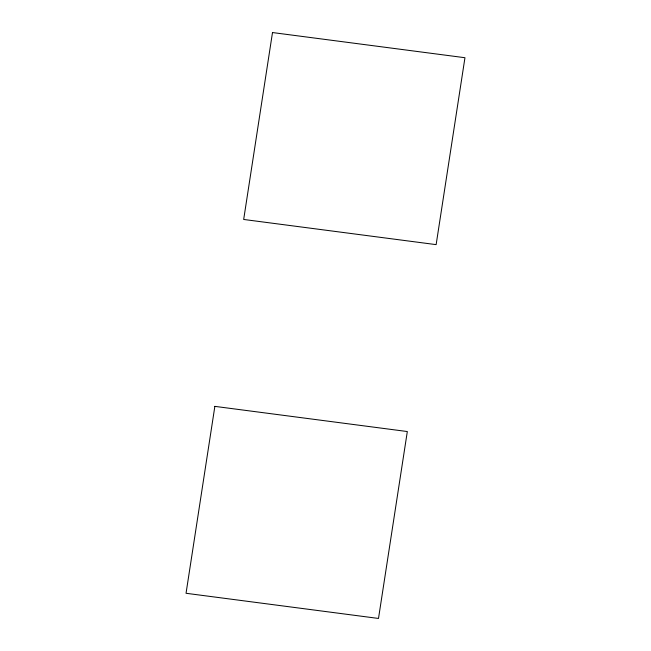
<?xml version="1.0" encoding="UTF-8"?>
<svg xmlns="http://www.w3.org/2000/svg" width="651" height="651" viewBox="0 0 651 651"><rect width="100%" height="100%" fill="white"/><g stroke="black" fill="none" stroke-linecap="round" stroke-linejoin="round"><path stroke-width="0.98" d="M214.863 406.37L186.04 593.281L378.5 618.45L407.323 431.54L214.863 406.37M272.5 32.55L243.677 219.46L436.137 244.63L464.96 57.719L272.5 32.55"/></g></svg>
